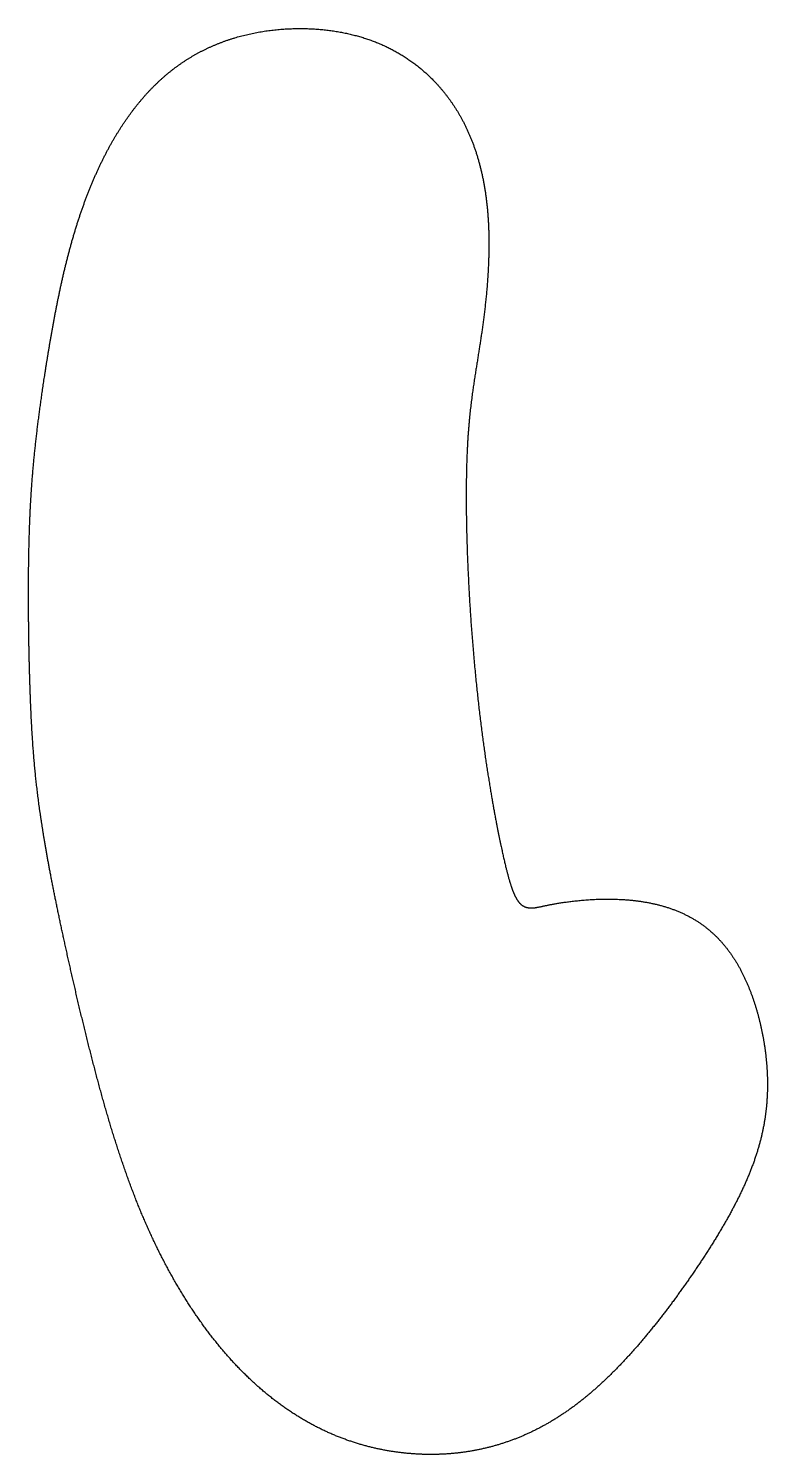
# Model space of a CAD drawing. Header units: millimetres. Extents: x -13.1 to -1.1, y -17.8 to 5.4.
import ezdxf

# ---------------------------------------------------------------- set-up
doc = ezdxf.new("R2010")
doc.units = ezdxf.units.MM
doc.layers.get('0').update_dxf_attribs({"linetype": 'CONTINUOUS'})

msp = doc.modelspace()

# ---------------------------------------------------------------- linework, layer by layer
msp.add_open_spline([(-13.1, -2.5), (-13.104, -2.59), (-13.111, -2.774), (-13.12, -3.059), (-13.126, -3.455), (-13.127, -3.967), (-13.122, -4.48), (-13.112, -4.98), (-13.097, -5.456), (-13.078, -5.906), (-13.051, -6.334), (-13.014, -6.753), (-12.964, -7.178), (-12.899, -7.622), (-12.819, -8.094), (-12.722, -8.598), (-12.613, -9.13), (-12.492, -9.685), (-12.363, -10.253), (-12.227, -10.826), (-12.085, -11.395), (-11.936, -11.956), (-11.778, -12.505), (-11.606, -13.042), (-11.416, -13.567), (-11.206, -14.079), (-10.97, -14.578), (-10.707, -15.06), (-10.415, -15.522), (-10.096, -15.956), (-9.75, -16.356), (-9.38, -16.714), (-8.989, -17.024), (-8.58, -17.282), (-8.156, -17.488), (-7.72, -17.641), (-7.276, -17.742), (-6.828, -17.793), (-6.379, -17.795), (-5.933, -17.746), (-5.494, -17.644), (-5.064, -17.487), (-4.648, -17.274), (-4.246, -17.006), (-3.861, -16.686), (-3.493, -16.324), (-3.141, -15.928), (-2.807, -15.51), (-2.49, -15.081), (-2.194, -14.65), (-1.921, -14.222), (-1.679, -13.8), (-1.473, -13.385), (-1.31, -12.974), (-1.193, -12.565), (-1.127, -12.154), (-1.108, -11.738), (-1.135, -11.315), (-1.204, -10.887), (-1.315, -10.459), (-1.472, -10.043), (-1.685, -9.657), (-1.964, -9.321), (-2.317, -9.055), (-2.74, -8.872), (-3.212, -8.774), (-3.69, -8.748), (-4.121, -8.77), (-4.461, -8.814), (-4.687, -8.856), (-4.818, -8.886), (-4.917, -8.907), (-5.029, -8.909), (-5.136, -8.858), (-5.224, -8.73), (-5.3, -8.519), (-5.377, -8.229), (-5.459, -7.861), (-5.547, -7.416), (-5.638, -6.896), (-5.728, -6.31), (-5.81, -5.666), (-5.881, -4.983), (-5.939, -4.284), (-5.98, -3.594), (-6.007, -2.938), (-6.017, -2.336), (-6.014, -1.804), (-5.996, -1.343), (-5.966, -0.947), (-5.924, -0.59), (-5.872, -0.246), (-5.813, 0.115), (-5.751, 0.512), (-5.694, 0.952), (-5.653, 1.426), (-5.637, 1.919), (-5.656, 2.411), (-5.717, 2.883), (-5.823, 3.322), (-5.971, 3.719), (-6.159, 4.073), (-6.382, 4.383), (-6.635, 4.653), (-6.918, 4.882), (-7.231, 5.071), (-7.577, 5.219), (-7.954, 5.325), (-8.358, 5.386), (-8.779, 5.403), (-9.204, 5.373), (-9.621, 5.296), (-10.017, 5.171), (-10.385, 5.001), (-10.721, 4.787), (-11.025, 4.533), (-11.3, 4.24), (-11.549, 3.913), (-11.773, 3.554), (-11.975, 3.163), (-12.155, 2.745), (-12.314, 2.302), (-12.451, 1.84), (-12.569, 1.365), (-12.669, 0.889), (-12.755, 0.422), (-12.83, -0.028), (-12.895, -0.455), (-12.952, -0.861), (-13.001, -1.254), (-13.043, -1.648), (-13.07, -1.975), (-13.087, -2.232), (-13.096, -2.41), (-13.1, -2.5)], degree=5)

doc.saveas('drawing.dxf')
